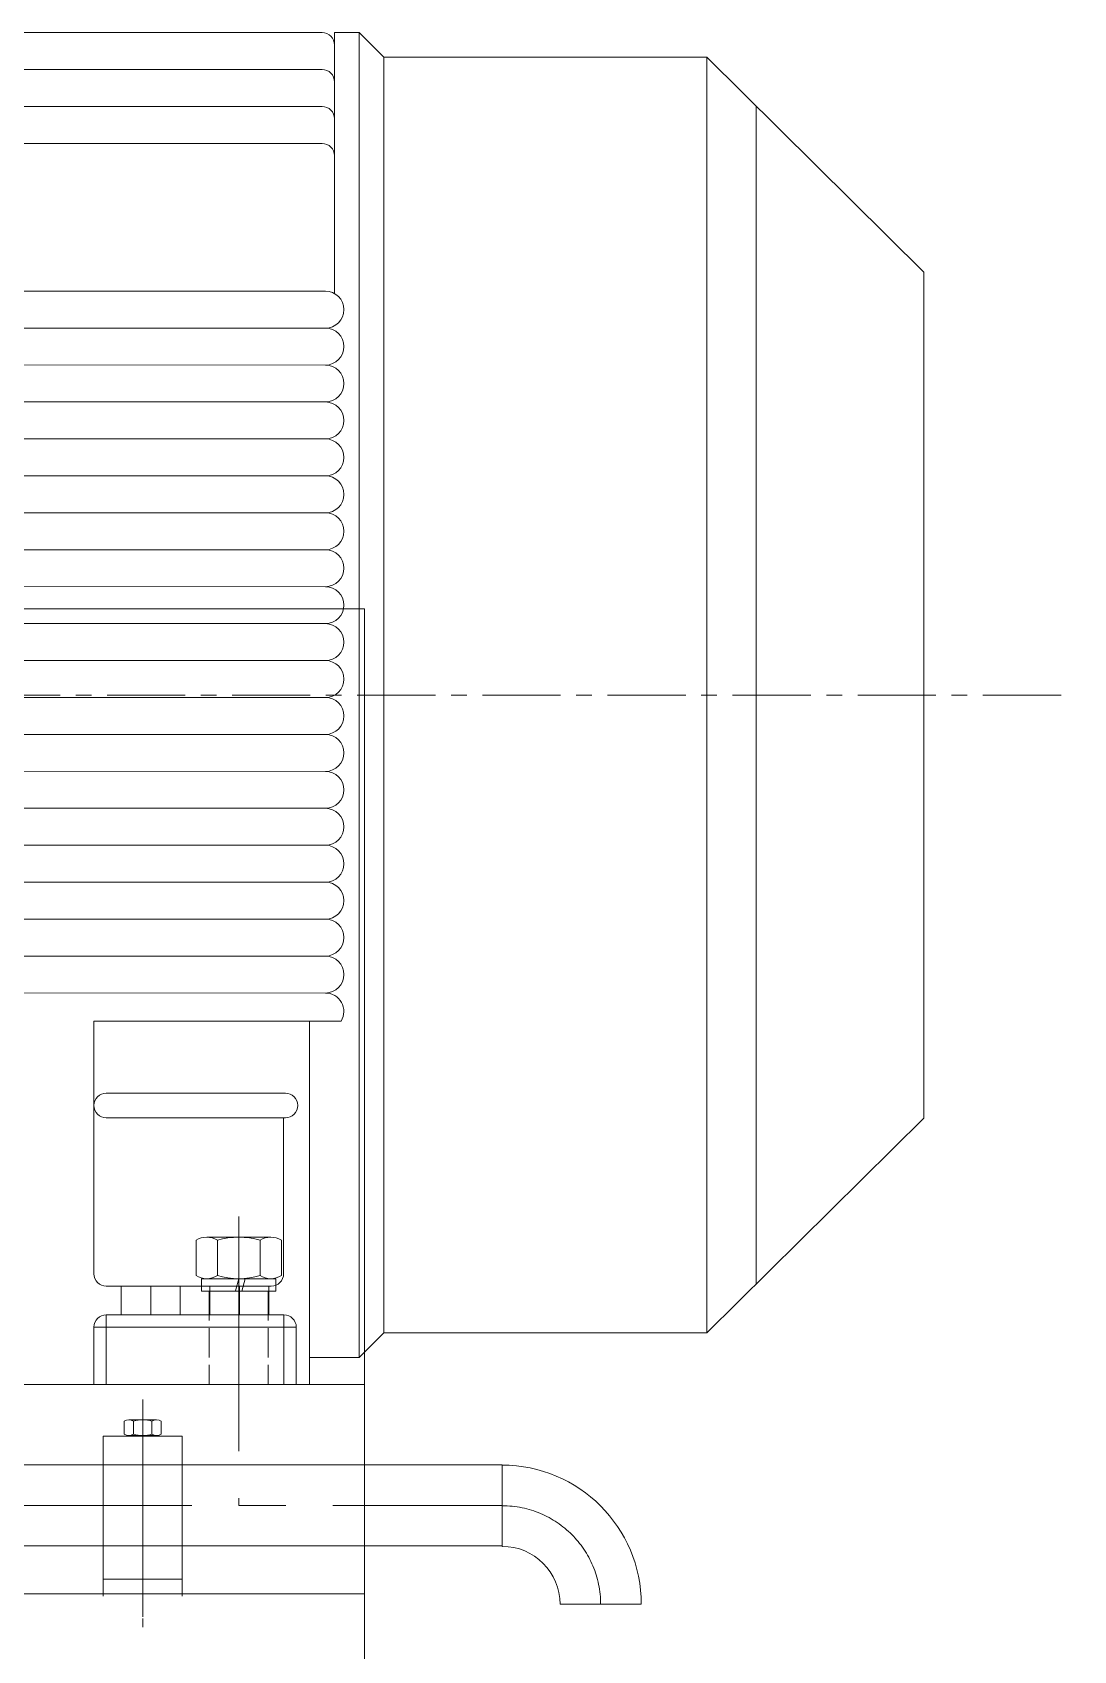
# Model space of a CAD drawing. Header units: inches. Extents: x 76 to 22091, y 292 to 17065.
# Drawn here: x 12567 to 12990, y 11582 to 12239 of the extents above; entities that cross this region are included whole.
import ezdxf

# ---------------------------------------------------------------- set-up
doc = ezdxf.new("R2010")
doc.units = ezdxf.units.IN
doc.header["$MEASUREMENT"] = 0
for name, pattern in [('ACAD_ISO02W100', [15, 12, -3]), ('ACAD_ISO04W100', [30, 24, -3, 0, -3]), ('CENTER', [50.8, 31.75, -6.35, 6.35, -6.35]), ('EB_DASH', [6, 3, -3])]:
    doc.linetypes.add(name, pattern=pattern)
for name, color, linetype, lineweight in [('CAXA0', 7, 'Continuous', 5), ('CAXA1', 5, 'CENTER', 5), ('CAXA2', 6, 'EB_DASH', 5), ('CAXA3', 7, 'Continuous', 5), ('CAXAEB0_1', 7, 'Continuous', 5), ('图层1', 1, 'ACAD_ISO04W100', 5)]:
    doc.layers.add(name, color=color, linetype=linetype, lineweight=lineweight)

msp = doc.modelspace()

# ---------------------------------------------------------------- linework, layer by layer
at = {"color": 7, "lineweight": 5}
for p, q in [((12542.42, 12239.34), (12684.88, 12239.23)), ((12689.87, 12234.23), (12689.87, 12239.22)), ((12689.87, 12239.22), (12699.87, 12239.22)), ((12699.87, 11970.22), (12699.87, 12239.22)), ((12699.87, 12239.22), (12709.87, 12229.22)), ((12689.87, 12234.23), (12689.87, 12189.24)), ((12684.88, 12224.25), (12444.73, 12224.25)), ((12709.87, 11970.22), (12709.87, 12229.22)), ((12709.87, 12229.22), (12841.11, 12229.22)), ((12841.11, 12229.22), (12841.11, 11970.22)), ((12841.11, 12229.22), (12929.21, 12141.98)), ((12684.88, 12209.24), (12174.79, 12209.24)), ((12861.11, 12209.41), (12861.11, 11970.22)), ((12684.88, 12194.24), (12174.79, 12194.24)), ((12689.87, 12133.27), (12689.87, 12189.24)), ((12929.21, 11970.22), (12929.21, 12141.98)), ((12686.18, 12134.24), (12198.6, 12134.24)), ((12686.18, 12119.24), (12198.6, 12119.34)), ((12146.84, 12104.34), (12686.18, 12104.24)), ((12146.84, 12089.34), (12686.19, 12089.24)), ((12686.18, 12074.24), (12146.84, 12074.34)), ((12146.84, 12059.34), (12686.19, 12059.24)), ((12686.18, 12044.24), (12146.84, 12044.34)), ((12146.84, 12029.34), (12686.18, 12029.24)), ((12686.18, 12014.24), (12146.84, 12014.34)), ((12146.84, 11999.34), (12686.19, 11999.24)), ((12686.18, 11984.24), (12146.84, 11984.34)), ((12146.84, 11969.34), (12686.19, 11969.24)), ((12699.87, 11970.22), (12699.87, 11701.22)), ((12709.87, 11970.22), (12709.87, 11711.22)), ((12841.11, 11711.22), (12841.11, 11970.22)), ((12861.11, 11731.02), (12861.11, 11970.22)), ((12929.21, 11970.22), (12929.21, 11798.46)), ((12686.18, 11954.24), (12146.84, 11954.34)), ((12146.84, 11939.34), (12686.19, 11939.24)), ((12686.18, 11924.24), (12146.84, 11924.34)), ((12146.84, 11909.34), (12686.19, 11909.24)), ((12686.18, 11894.24), (12146.84, 11894.34)), ((12146.84, 11879.34), (12686.18, 11879.24)), ((12686.18, 11864.24), (12146.84, 11864.34)), ((12146.84, 11849.34), (12686.19, 11849.24)), ((12689.87, 11850.21), (12689.87, 11850.21)), ((12592.22, 11735.22), (12592.22, 11837.85)), ((12592.22, 11837.85), (12682.52, 11837.85)), ((12679.79, 11837.85), (12679.79, 11690.22)), ((12682.52, 11837.85), (12692.6, 11837.85)), ((12592.22, 11808.57), (12592.22, 11803.57)), ((12597.22, 11808.57), (12669.94, 11808.57)), ((12597.22, 11798.57), (12669.94, 11798.57)), ((12669.22, 11735.22), (12669.22, 11798.57)), ((12841.11, 11711.22), (12929.21, 11798.46)), ((12603.29, 11730.22), (12603.29, 11718.56)), ((12627.29, 11730.22), (12627.29, 11718.56)), ((12639.29, 11730.22), (12639.29, 11718.56)), ((12663.29, 11730.22), (12663.29, 11718.56)), ((12597.22, 11718.56), (12669.36, 11718.56)), ((12597.22, 11718.56), (12597.22, 11690.22)), ((12669.36, 11718.56), (12669.36, 11690.22)), ((12592.22, 11713.56), (12674.36, 11713.56)), ((12592.22, 11713.56), (12592.22, 11690.22)), ((12674.36, 11713.56), (12674.36, 11690.22)), ((12699.87, 11701.22), (12709.87, 11711.22)), ((12709.87, 11711.22), (12841.11, 11711.22)), ((12699.87, 11701.22), (12679.79, 11701.22)), ((12167.72, 11690.2), (12702.05, 11690.2)), ((12564.79, 11690.22), (12679.79, 11690.22))]:
    msp.add_line(p, q, dxfattribs=at)
for centre, radius, start, end in [((12684.87, 12234.23), 5, 0, 89.9617), ((12684.87, 12219.25), 5, 0, 89.97141), ((12684.87, 12204.24), 5, 0, 89.99006), ((12684.87, 12189.24), 5, 0, 89.98962), ((12686.18, 12126.74), 7.5, 270, 90), ((12686.18, 12111.74), 7.5, 270, 90), ((12686.18, 12096.74), 7.5, 270, 90), ((12686.18, 12081.74), 7.5, 270, 90), ((12686.18, 12066.74), 7.5, 270, 90), ((12686.18, 12051.74), 7.5, 270, 90), ((12686.18, 12036.74), 7.5, 270, 90), ((12686.18, 12021.74), 7.5, 270, 90), ((12686.18, 12006.74), 7.5, 270, 90), ((12686.18, 11991.74), 7.5, 270, 90), ((12686.18, 11976.74), 7.5, 270, 90), ((12686.18, 11961.74), 7.5, 270, 90), ((12686.18, 11946.74), 7.5, 270, 90), ((12686.18, 11931.74), 7.5, 270, 90), ((12686.18, 11916.74), 7.5, 270, 90), ((12686.18, 11901.74), 7.5, 270, 90), ((12686.18, 11886.74), 7.5, 270, 90), ((12686.18, 11871.74), 7.5, 270, 90), ((12686.18, 11856.74), 7.5, 270, 90), ((12686.18, 11841.74), 7.5, 328.7689, 90), ((12597.22, 11803.57), 5, 90, 270), ((12669.94, 11803.57), 5, 270, 90), ((12597.22, 11735.22), 5, 180, 270), ((12664.22, 11735.22), 5, 270, 0), ((12597.22, 11713.56), 5, 90, 180), ((12669.36, 11713.56), 5, 0, 90)]:
    msp.add_arc(centre, radius, start, end, dxfattribs=at)
at = {"layer": 'CAXA0', "color": 7, "linetype": 'Continuous', "lineweight": 5}
for p, q in [((12702.05, 12005.19), (12202.05, 12005.19)), ((12702.05, 11605.19), (12702.05, 12005.19)), ((12638.01, 11750.1), (12663.99, 11750.1)), ((12651, 11731.92), (12651, 11753.1)), ((12633.68, 11734.48), (12633.68, 11748.82)), ((12642.34, 11748.82), (12642.34, 11734.48)), ((12659.66, 11748.82), (12659.66, 11734.48)), ((12668.32, 11734.48), (12668.32, 11748.82)), ((12666.1, 11733.2), (12635.9, 11733.2)), ((12635.9, 11728.2), (12635.9, 11733.2)), ((12638.01, 11733.2), (12663.99, 11733.2)), ((12649.88, 11728.85), (12651.05, 11733.2)), ((12651, 11725.2), (12651, 11736.2)), ((12652.3, 11728.2), (12653.64, 11733.2)), ((12666.1, 11728.2), (12666.1, 11733.2)), ((12666.1, 11728.2), (12635.9, 11728.2)), ((12649.71, 11728.2), (12649.88, 11728.85)), ((12612.03, 11668.92), (12612.03, 11678.92)), ((12604.52, 11670.12), (12604.52, 11675.32)), ((12606.4, 11675.92), (12617.66, 11675.92)), ((12608.27, 11675.32), (12608.27, 11670.12)), ((12615.78, 11675.32), (12615.78, 11670.12)), ((12619.53, 11670.12), (12619.53, 11675.32)), ((12596.01, 11669.28), (12628.01, 11669.28)), ((12596.01, 11669.28), (12596.01, 11604.29)), ((12606.4, 11669.52), (12617.66, 11669.52)), ((12628.01, 11669.28), (12628.01, 11604.29)), ((12757.95, 11657.69), (12068.91, 11657.69)), ((12757.95, 11657.69), (12757.95, 11624.52)), ((12757.95, 11624.69), (12068.91, 11624.69)), ((12596.01, 11611.28), (12628.01, 11611.28)), ((12702.05, 11605.19), (11302.01, 11605.19)), ((12081.29, 11605.19), (12696.29, 11605.19)), ((12081.29, 11605.19), (12696.29, 11605.19)), ((12814.45, 11601.02), (12781.45, 11601.02))]:
    msp.add_line(p, q, dxfattribs=at)
for centre, radius, start, end in [((12638.01, 11742.12), 7.98, 57.13277, 122.86723), ((12651, 11720.1), 30, 73.22135, 106.77865), ((12663.99, 11742.12), 7.98, 57.13277, 122.86723), ((12638.01, 11741.18), 7.98, 237.13277, 302.86723), ((12651, 11763.2), 30, 253.22135, 286.77865), ((12663.99, 11741.18), 7.98, 237.13277, 302.86723), ((12606.4, 11672.69), 3.23, 54.42999, 125.57001), ((12612.03, 11663.92), 12, 71.77609, 108.22391), ((12617.66, 11672.69), 3.23, 54.42999, 125.57001), ((12606.4, 11672.74), 3.23, 234.42999, 305.57001), ((12612.03, 11681.52), 12, 251.77609, 288.22391), ((12617.66, 11672.74), 3.23, 234.42999, 305.57001)]:
    msp.add_arc(centre, radius, start, end, dxfattribs=at)
at = {"layer": 'CAXA1', "lineweight": 5}
msp.add_line((11886.32, 11970.19), (12989.98, 11970.22), dxfattribs=at)
at = {"layer": 'CAXA1', "linetype": 'CENTER', "lineweight": 5, "ltscale": 3}
for p, q in [((12651, 11758.44), (12651, 11641.19)), ((12612.01, 11684.19), (12612.01, 11595.92)), ((11774.77, 11641.19), (12757.95, 11641.19)), ((12612.01, 11595.2), (12612.01, 11591.76))]:
    msp.add_line(p, q, dxfattribs=at)
msp.add_arc((12757.95, 11601.02), 40, 0, 90, dxfattribs=at)
at = {"layer": 'CAXA2', "color": 7, "linetype": 'ACAD_ISO02W100', "lineweight": 5}
for p, q in [((12639, 11728.2), (12639, 11690.2)), ((12663, 11728.2), (12663, 11690.2))]:
    msp.add_line(p, q, dxfattribs=at)
at = {"layer": 'CAXA3', "color": 7, "linetype": 'Continuous', "lineweight": 5}
msp.add_line((12702.01, 11605.19), (12702.01, 11224.2), dxfattribs=at)
for radius in [56.5, 23.5]:
    msp.add_arc((12757.95, 11601.02), radius, 0, 90, dxfattribs=at)
at = {"layer": 'CAXAEB0_1', "color": 7, "lineweight": 5}
msp.add_line((12597.22, 11730.22), (12664.22, 11730.22), dxfattribs=at)
at = {"layer": '图层1', "color": 7, "lineweight": 5}
for p, q in [((12709.87, 12229.22), (12841.11, 12229.22)), ((12615.29, 11730.22), (12615.29, 11718.56)), ((12651.29, 11730.22), (12651.29, 11718.56)), ((12709.87, 11711.22), (12841.11, 11711.22))]:
    msp.add_line(p, q, dxfattribs=at)

doc.saveas('drawing.dxf')
